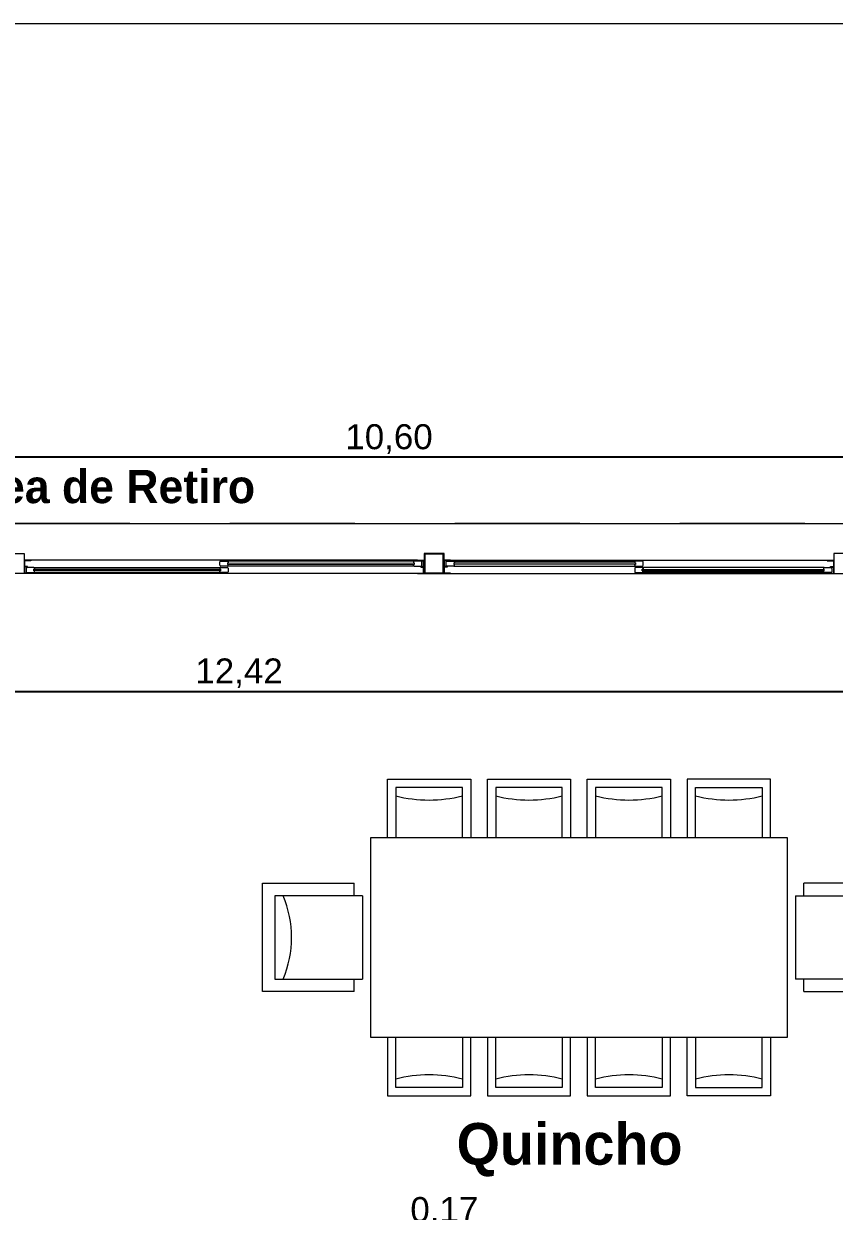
# Model space of a CAD drawing. Header units: millimetres. Extents: x 110427 to 125914, y 76277 to 76441.
# Drawn here: x 114097.08 to 114101.95, y 76389.89 to 76397.02 of the extents above; entities that cross this region are included whole.
import ezdxf

# ---------------------------------------------------------------- set-up
doc = ezdxf.new("R2010")
doc.units = ezdxf.units.MM
doc.linetypes.add('CENTER', pattern=[50.8, 31.75, -6.35, 6.35, -6.35])
doc.linetypes.add('JIS_02_0.7', pattern=[1.35, 0.75, -0.6])
for name, color, linetype, lineweight in [('06_CIVIL VISTAS GRUESA', 244, 'Continuous', 13), ('07_CIVIL VISTAS MEDIA', 143, 'Continuous', 9), ('09_CIVIL PROYECCIONES', 230, 'JIS_02_0.7', 5), ('10_CIVIL EJES', 230, 'CENTER', 15), ('11_CARPINTERIA Y MOBILIARIO', 141, 'Continuous', 9), ('13_COTAS', 8, 'Continuous', 9)]:
    doc.layers.add(name, color=color, linetype=linetype, lineweight=lineweight)
doc.layers.add('14_TEXTOS', color=4, linetype='Continuous')
doc.styles.add('JDS1', font='GOTHICB.TTF')
doc.styles.add('Swis721 BT', font='swiss.ttf')
doc.dimstyles.new('ISO-23', dxfattribs={"dimscale": 0.03, "dimtxt": 5, "dimasz": 2.5, "dimexe": 1.25, "dimexo": 0.625, "dimtad": 1, "dimtxsty": 'Swis721 BT', "dimblk": 'DOTSMALL', "dimcen": 2.5, "dimclrt": 150, "dimadec": 0, "dimazin": 0, "dimtfac": 1, "dimtmove": 0, "dimatfit": 3, "dimfxl": 0, "dimarcsym": 0})

# ---------------------------------------------------------------- blocks, each defined once
blk = doc.blocks.new('_DotSmall')
at = {"color": 0, "linetype": 'ByBlock', "const_width": 0.5}
blk.add_lwpolyline([(-0.0625, 0, 1), (0.0625, 0, 1)], format="xyb", close=True, dxfattribs=at)
blk = doc.blocks.new('*D241')
at = {"layer": '13_COTAS', "color": 0, "lineweight": -2}
for p, q in [((114092.1632, 76393.6996), (114092.1632, 76392.9731)), ((114092.1632, 76393.0106), (114104.5832, 76393.0106)), ((114104.5832, 76392.8192), (114104.5832, 76393.0481))]:
    blk.add_line(p, q, dxfattribs=at)
at = {"layer": 'Defpoints', "color": 0}
for p in [(114092.1632, 76393.7183), (114104.5832, 76393.0106), (114104.5832, 76392.8004)]:
    blk.add_point(p, dxfattribs=at)
at = {"layer": '13_COTAS', "color": 0, "lineweight": -2, "xscale": 0.075, "yscale": 0.075, "zscale": 0.075, "rotation": 180}
blk.add_blockref('_DotSmall', (114092.1632, 76393.0106), dxfattribs=at)
at = {"layer": '13_COTAS', "color": 0, "lineweight": -2, "xscale": 0.075, "yscale": 0.075, "zscale": 0.075}
blk.add_blockref('_DotSmall', (114104.5832, 76393.0106), dxfattribs=at)
at = {"layer": '13_COTAS', "color": 150, "insert": (114098.3732, 76393.1198), "char_height": 0.15, "attachment_point": 5, "style": 'Swis721 BT'}
blk.add_mtext('12,42', dxfattribs=at)
blk = doc.blocks.new('*D309')
at = {"layer": '06_CIVIL VISTAS GRUESA', "color": 0, "lineweight": -2}
for p, q in [((114099.5227, 76389.237), (114099.5224, 76389.8156)), ((114099.6882, 76389.2371), (114099.6879, 76389.8156)), ((114099.5224, 76389.7781), (114099.6879, 76389.7781))]:
    blk.add_line(p, q, dxfattribs=at)
at = {"layer": 'Defpoints', "color": 0}
for p in [(114099.6879, 76389.7781), (114099.5227, 76389.2182), (114099.6882, 76389.2183)]:
    blk.add_point(p, dxfattribs=at)
at = {"layer": '06_CIVIL VISTAS GRUESA', "color": 0, "lineweight": -2, "xscale": 0.075, "yscale": 0.075, "zscale": 0.075}
for p, rotation in [((114099.5224, 76389.7781), 180.028612391557), ((114099.6879, 76389.7781), 0.02861239155698598)]:
    blk.add_blockref('_DotSmall', p, dxfattribs=dict(at, rotation=rotation))
at = {"layer": '06_CIVIL VISTAS GRUESA', "color": 150, "insert": (114099.6051, 76389.8873), "char_height": 0.15, "attachment_point": 5, "rotation": 0.02861, "style": 'Swis721 BT'}
blk.add_mtext('0,17', dxfattribs=at)
blk = doc.blocks.new('*D320')
at = {"layer": '06_CIVIL VISTAS GRUESA', "color": 0, "lineweight": -2}
for p, q in [((114093.9632, 76394.0371), (114093.9632, 76394.4542)), ((114104.5832, 76394.0371), (114104.5832, 76394.4542)), ((114104.5832, 76394.4167), (114093.9632, 76394.4167))]:
    blk.add_line(p, q, dxfattribs=at)
at = {"layer": 'Defpoints', "color": 0}
for p in [(114093.9632, 76394.4167), (114093.9632, 76394.0183), (114104.5832, 76394.0183)]:
    blk.add_point(p, dxfattribs=at)
at = {"layer": '06_CIVIL VISTAS GRUESA', "color": 0, "lineweight": -2, "xscale": 0.075, "yscale": 0.075, "zscale": 0.075}
for p, rotation in [((114093.9632, 76394.4167), 180.0000001953298), ((114104.5832, 76394.4167), 1.953298323087438e-07)]:
    blk.add_blockref('_DotSmall', p, dxfattribs=dict(at, rotation=rotation))
at = {"layer": '06_CIVIL VISTAS GRUESA', "color": 150, "insert": (114099.2732, 76394.5258), "char_height": 0.15, "attachment_point": 5, "rotation": 0, "style": 'Swis721 BT'}
blk.add_mtext('10,60', dxfattribs=at)

msp = doc.modelspace()

# ---------------------------------------------------------------- linework, layer by layer
at = {"layer": '07_CIVIL VISTAS MEDIA'}
for p, q in [((114093.9632, 76394.0183), (114104.5832, 76394.0183)), ((114097.1232, 76393.7984), (114097.0832, 76393.7984)), ((114099.4432, 76393.7984), (114097.0833, 76393.7984)), ((114097.0862, 76393.7944), (114097.0862, 76393.7609)), ((114097.1232, 76393.7954), (114097.0872, 76393.7954)), ((114097.1232, 76393.7984), (114097.1232, 76393.7954)), ((114098.263, 76393.7932), (114098.3033, 76393.7932)), ((114099.425, 76393.7927), (114098.3033, 76393.7932)), ((114099.4653, 76393.7927), (114099.425, 76393.7927)), ((114099.4432, 76393.7984), (114099.4832, 76393.7984)), ((114099.4432, 76393.7984), (114099.4432, 76393.7954)), ((114099.4432, 76393.7954), (114099.4792, 76393.7954)), ((114099.4802, 76393.7609), (114099.4802, 76393.7944)), ((114099.6432, 76393.7984), (114099.6032, 76393.7984)), ((114099.6062, 76393.7609), (114099.6062, 76393.7944)), ((114099.6432, 76393.7954), (114099.6072, 76393.7954)), ((114099.621, 76393.7927), (114099.6613, 76393.7927)), ((114099.6432, 76393.7984), (114099.6432, 76393.7954)), ((114099.6432, 76393.7984), (114101.9431, 76393.7984)), ((114099.6613, 76393.7927), (114100.753, 76393.7932)), ((114100.7933, 76393.7932), (114100.753, 76393.7932)), ((114101.9032, 76393.7984), (114101.9432, 76393.7984)), ((114101.9032, 76393.7984), (114101.9032, 76393.7954)), ((114101.9032, 76393.7954), (114101.9392, 76393.7954)), ((114101.9402, 76393.7944), (114101.9402, 76393.7609)), ((114097.1232, 76393.7184), (114097.0832, 76393.7184)), ((114099.4832, 76393.7183), (114097.0832, 76393.7183)), ((114097.0862, 76393.7559), (114097.0862, 76393.7224)), ((114097.1032, 76393.7599), (114097.0872, 76393.7599)), ((114097.1032, 76393.7569), (114097.0872, 76393.7569)), ((114097.1232, 76393.7214), (114097.0872, 76393.7214)), ((114097.0962, 76393.7493), (114097.0962, 76393.729)), ((114097.1413, 76393.7541), (114097.101, 76393.7541)), ((114097.101, 76393.7241), (114097.1413, 76393.7241)), ((114097.1032, 76393.7569), (114097.1032, 76393.7599)), ((114097.1232, 76393.7184), (114097.1232, 76393.7214)), ((114097.1413, 76393.7541), (114098.263, 76393.7547)), ((114097.1452, 76393.744), (114097.1413, 76393.744)), ((114097.1413, 76393.7343), (114097.1413, 76393.744)), ((114097.1413, 76393.7343), (114097.1452, 76393.7343)), ((114098.2621, 76393.7437), (114097.1422, 76393.7431)), ((114097.1422, 76393.7351), (114097.1422, 76393.7431)), ((114098.2621, 76393.7357), (114097.1422, 76393.7351)), ((114097.1428, 76393.7244), (114098.263, 76393.7247)), ((114097.1462, 76393.7493), (114097.1462, 76393.745)), ((114097.1462, 76393.729), (114097.1462, 76393.7333)), ((114098.2581, 76393.7498), (114098.2581, 76393.7455)), ((114098.2581, 76393.7296), (114098.2581, 76393.7338)), ((114098.2582, 76393.7681), (114098.2582, 76393.7883)), ((114098.2591, 76393.7445), (114098.263, 76393.7445)), ((114098.263, 76393.7348), (114098.2591, 76393.7348)), ((114098.2621, 76393.7357), (114098.2621, 76393.7437)), ((114098.3033, 76393.7632), (114098.263, 76393.7632)), ((114098.263, 76393.7547), (114098.3033, 76393.7547)), ((114098.263, 76393.7348), (114098.263, 76393.7445)), ((114098.3033, 76393.7247), (114098.263, 76393.7247)), ((114098.3033, 76393.783), (114098.3072, 76393.783)), ((114098.3033, 76393.783), (114098.3033, 76393.7733)), ((114098.3072, 76393.7733), (114098.3033, 76393.7733)), ((114099.425, 76393.7627), (114098.3033, 76393.7632)), ((114098.3042, 76393.7822), (114099.4241, 76393.7817)), ((114098.3042, 76393.7822), (114098.3042, 76393.7742)), ((114098.3042, 76393.7742), (114099.4241, 76393.7737)), ((114098.3082, 76393.7883), (114098.3082, 76393.784)), ((114098.3082, 76393.768), (114098.3082, 76393.7723)), ((114098.3082, 76393.7498), (114098.3082, 76393.7295)), ((114099.4201, 76393.7878), (114099.4201, 76393.7835)), ((114099.4201, 76393.7675), (114099.4201, 76393.7718)), ((114099.425, 76393.7825), (114099.4211, 76393.7825)), ((114099.4211, 76393.7728), (114099.425, 76393.7728)), ((114099.4241, 76393.7817), (114099.4241, 76393.7737)), ((114099.425, 76393.7825), (114099.425, 76393.7728)), ((114099.425, 76393.7627), (114099.4653, 76393.7627)), ((114099.4432, 76393.7214), (114099.4792, 76393.7214)), ((114099.4432, 76393.7184), (114099.4432, 76393.7214)), ((114099.4432, 76393.7184), (114099.4832, 76393.7184)), ((114099.4632, 76393.7599), (114099.4792, 76393.7599)), ((114099.4632, 76393.7599), (114099.4632, 76393.7569)), ((114099.4632, 76393.7569), (114099.4792, 76393.7569)), ((114099.4702, 76393.7675), (114099.4702, 76393.7878)), ((114099.4802, 76393.7224), (114099.4802, 76393.7559)), ((114099.6432, 76393.7184), (114099.6032, 76393.7184)), ((114099.6032, 76393.7183), (114101.9432, 76393.7183)), ((114099.6062, 76393.7224), (114099.6062, 76393.7559)), ((114099.6232, 76393.7599), (114099.6072, 76393.7599)), ((114099.6232, 76393.7569), (114099.6072, 76393.7569)), ((114099.6432, 76393.7214), (114099.6072, 76393.7214)), ((114099.6162, 76393.7675), (114099.6162, 76393.7878)), ((114099.6613, 76393.7627), (114099.6211, 76393.7627)), ((114099.6232, 76393.7599), (114099.6232, 76393.7569)), ((114099.6432, 76393.7184), (114099.6432, 76393.7214)), ((114099.6613, 76393.7825), (114099.6652, 76393.7825)), ((114099.6613, 76393.7825), (114099.6613, 76393.7728)), ((114099.6652, 76393.7728), (114099.6613, 76393.7728)), ((114099.6613, 76393.7627), (114100.753, 76393.7632)), ((114100.7521, 76393.7822), (114099.6622, 76393.7817)), ((114099.6622, 76393.7817), (114099.6622, 76393.7737)), ((114100.7521, 76393.7742), (114099.6622, 76393.7737)), ((114099.6662, 76393.7878), (114099.6662, 76393.7835)), ((114099.6662, 76393.7675), (114099.6662, 76393.7718)), ((114100.7481, 76393.7883), (114100.7481, 76393.784)), ((114100.7481, 76393.768), (114100.7481, 76393.7723)), ((114100.7482, 76393.7498), (114100.7482, 76393.7295)), ((114100.753, 76393.783), (114100.7491, 76393.783)), ((114100.7491, 76393.7733), (114100.753, 76393.7733)), ((114100.7521, 76393.7822), (114100.7521, 76393.7742)), ((114100.753, 76393.783), (114100.753, 76393.7733)), ((114100.753, 76393.7632), (114100.7933, 76393.7632)), ((114100.7933, 76393.7547), (114100.753, 76393.7547)), ((114100.753, 76393.7247), (114100.7933, 76393.7247)), ((114101.885, 76393.7541), (114100.7933, 76393.7547)), ((114100.7972, 76393.7445), (114100.7933, 76393.7445)), ((114100.7933, 76393.7348), (114100.7933, 76393.7445)), ((114100.7933, 76393.7348), (114100.7972, 76393.7348)), ((114101.8835, 76393.7244), (114100.7933, 76393.7247)), ((114100.7942, 76393.7437), (114101.8842, 76393.7431)), ((114100.7942, 76393.7357), (114100.7942, 76393.7437)), ((114100.7942, 76393.7357), (114101.8842, 76393.7351)), ((114100.7982, 76393.7681), (114100.7982, 76393.7883)), ((114100.7982, 76393.7498), (114100.7982, 76393.7455)), ((114100.7982, 76393.7296), (114100.7982, 76393.7338)), ((114101.8802, 76393.7493), (114101.8802, 76393.745)), ((114101.8802, 76393.729), (114101.8802, 76393.7333)), ((114101.8812, 76393.744), (114101.885, 76393.744)), ((114101.885, 76393.7343), (114101.8812, 76393.7343)), ((114101.8842, 76393.7351), (114101.8842, 76393.7431)), ((114101.885, 76393.7541), (114101.9253, 76393.7541)), ((114101.885, 76393.7343), (114101.885, 76393.744)), ((114101.9253, 76393.7241), (114101.8851, 76393.7241)), ((114101.9032, 76393.7214), (114101.9392, 76393.7214)), ((114101.9032, 76393.7184), (114101.9032, 76393.7214)), ((114101.9032, 76393.7184), (114101.9432, 76393.7184)), ((114101.9232, 76393.7599), (114101.9392, 76393.7599)), ((114101.9232, 76393.7569), (114101.9232, 76393.7599)), ((114101.9232, 76393.7569), (114101.9392, 76393.7569)), ((114101.9302, 76393.7493), (114101.9302, 76393.729)), ((114101.9402, 76393.7559), (114101.9402, 76393.7224))]:
    msp.add_line(p, q, dxfattribs=at)
for points in [[(114097.0832, 76393.8383), (114097.0832, 76393.7183), (114096.9632, 76393.7183), (114096.9632, 76393.8383)], [(114099.4832, 76393.8383), (114099.4832, 76393.7183), (114099.6032, 76393.7183), (114099.6032, 76393.8383)], [(114101.9432, 76393.8383), (114101.9432, 76393.7183), (114102.0632, 76393.7183), (114102.0632, 76393.8383)]]:
    msp.add_lwpolyline(points, close=True, dxfattribs=at)
msp.add_lwpolyline([(114099.4877, 76393.8293), (114099.4877, 76393.7273, 0.414214), (114099.4922, 76393.7228), (114099.5942, 76393.7228, 0.414214), (114099.5987, 76393.7273), (114099.5987, 76393.8293, 0.414214), (114099.5942, 76393.8338), (114099.4922, 76393.8338, 0.414214)], format="xyb", close=True, dxfattribs=at)
for centre, radius, start, end in [((114097.0872, 76393.7944), 0.001, 89.98597, 179.98598), ((114098.263, 76393.7883), 0.00488, 89.98597, 179.98598), ((114098.3033, 76393.7883), 0.0049, 359.98598, 89.98597), ((114099.425, 76393.7878), 0.0049, 89.98597, 179.98598), ((114099.4653, 76393.7878), 0.00488, 359.98598, 89.98597), ((114099.4792, 76393.7944), 0.001, 359.98598, 89.98597), ((114099.6072, 76393.7944), 0.001, 90.01403, 180.01402), ((114099.621, 76393.7878), 0.00488, 90.01403, 180.01402), ((114099.6613, 76393.7878), 0.0049, 0.01402, 90.01403), ((114100.753, 76393.7883), 0.0049, 90.01403, 180.01402), ((114100.7933, 76393.7883), 0.00488, 0.01402, 90.01403), ((114101.9392, 76393.7944), 0.001, 0.01402, 90.01403), ((114097.0872, 76393.7609), 0.001, 179.98598, 269.98597), ((114097.0872, 76393.7559), 0.001, 89.98597, 179.98598), ((114097.0872, 76393.7224), 0.001, 179.98598, 269.98597), ((114097.101, 76393.7493), 0.00488, 89.98597, 179.98598), ((114097.101, 76393.729), 0.00488, 179.98598, 269.98597), ((114097.1413, 76393.7493), 0.00488, 359.98598, 89.98597), ((114097.1413, 76393.729), 0.0049, 269.98597, 359.98598), ((114097.1452, 76393.745), 0.001, 269.98597, 359.98598), ((114098.263, 76393.7498), 0.00488, 89.98597, 179.98598), ((114098.2591, 76393.7455), 0.001, 179.98598, 269.98597), ((114098.263, 76393.7296), 0.0049, 179.98598, 269.98597), ((114098.263, 76393.7681), 0.00488, 179.98598, 269.98597), ((114098.3033, 76393.768), 0.00488, 269.98597, 359.98598), ((114098.3033, 76393.7498), 0.00488, 359.98598, 89.98597), ((114098.3033, 76393.7295), 0.00488, 269.98597, 359.98598), ((114098.3072, 76393.7723), 0.001, 359.98598, 89.98597), ((114099.4211, 76393.7718), 0.001, 89.98597, 179.98598), ((114099.425, 76393.7675), 0.00488, 179.98598, 269.98597), ((114099.4653, 76393.7675), 0.00488, 269.98597, 359.98598), ((114099.4792, 76393.7609), 0.001, 269.98597, 359.98598), ((114099.4792, 76393.7559), 0.001, 359.98598, 89.98597), ((114099.4792, 76393.7224), 0.001, 269.98597, 359.98598), ((114099.6072, 76393.7609), 0.001, 180.01402, 270.01403), ((114099.6072, 76393.7559), 0.001, 90.01403, 180.01402), ((114099.6072, 76393.7224), 0.001, 180.01402, 270.01403), ((114099.6211, 76393.7675), 0.00488, 180.01402, 270.01403), ((114099.6613, 76393.7675), 0.00488, 270.01403, 0.01402), ((114099.6652, 76393.7718), 0.001, 0.01402, 90.01403), ((114100.7491, 76393.7723), 0.001, 90.01403, 180.01402), ((114100.753, 76393.768), 0.00488, 180.01402, 270.01403), ((114100.753, 76393.7498), 0.00488, 90.01403, 180.01402), ((114100.753, 76393.7295), 0.00488, 180.01402, 270.01403), ((114100.7933, 76393.7681), 0.00488, 270.01403, 0.01402), ((114100.7933, 76393.7498), 0.00488, 0.01402, 90.01403), ((114100.7933, 76393.7296), 0.0049, 270.01403, 0.01402), ((114100.7972, 76393.7455), 0.001, 270.01403, 0.01402), ((114101.885, 76393.7493), 0.00488, 90.01403, 180.01402), ((114101.8812, 76393.745), 0.001, 180.01402, 270.01403), ((114101.8851, 76393.729), 0.0049, 180.01402, 270.01403), ((114101.9253, 76393.7493), 0.00488, 0.01402, 90.01403), ((114101.9253, 76393.729), 0.00488, 270.01403, 0.01402), ((114101.9392, 76393.7609), 0.001, 270.01403, 0.01402), ((114101.9392, 76393.7559), 0.001, 0.01402, 90.01403), ((114101.9392, 76393.7224), 0.001, 270.01403, 0.01402)]:
    msp.add_arc(centre, radius, start, end, dxfattribs=at)
at = {"layer": '07_CIVIL VISTAS MEDIA', "extrusion": (5.97168e-08, 2.7064e-08, 1)}
msp.add_arc((114097.1452, 76393.7333, 0.0089), 0.001, 359.98598, 89.98597, dxfattribs=at)
at = {"layer": '07_CIVIL VISTAS MEDIA', "extrusion": (-5.97036e-08, 2.70932e-08, 1)}
msp.add_arc((114098.2591, 76393.7338, -0.0047), 0.001, 89.98597, 179.98598, dxfattribs=at)
at = {"layer": '07_CIVIL VISTAS MEDIA', "extrusion": (5.97036e-08, -2.70932e-08, 1)}
msp.add_arc((114098.3072, 76393.784, 0.0047), 0.001, 269.98597, 359.98598, dxfattribs=at)
at = {"layer": '07_CIVIL VISTAS MEDIA', "extrusion": (-5.97168e-08, -2.7064e-08, 1)}
msp.add_arc((114099.4211, 76393.7835, -0.0089), 0.001, 179.98598, 269.98597, dxfattribs=at)
at = {"layer": '07_CIVIL VISTAS MEDIA', "extrusion": (5.97168e-08, -2.7064e-08, 1)}
msp.add_arc((114099.6652, 76393.7835, 0.0047), 0.001, 270.01403, 0.01402, dxfattribs=at)
at = {"layer": '07_CIVIL VISTAS MEDIA', "extrusion": (-5.97036e-08, -2.70932e-08, 1)}
msp.add_arc((114100.7491, 76393.784, -0.0089), 0.001, 180.01402, 270.01403, dxfattribs=at)
at = {"layer": '07_CIVIL VISTAS MEDIA', "extrusion": (5.97036e-08, 2.70932e-08, 1)}
msp.add_arc((114100.7972, 76393.7338, 0.0089), 0.001, 0.01402, 90.01403, dxfattribs=at)
at = {"layer": '07_CIVIL VISTAS MEDIA', "extrusion": (-5.97168e-08, 2.7064e-08, 1)}
msp.add_arc((114101.8812, 76393.7333, -0.0047), 0.001, 90.01403, 180.01402, dxfattribs=at)
at = {"layer": '09_CIVIL PROYECCIONES'}
msp.add_line((114109.868, 76394.0183), (114084.4802, 76394.0183), dxfattribs=at)
at = {"layer": '10_CIVIL EJES'}
msp.add_line((114113.9551, 76397.0183), (114079.9472, 76397.0183), dxfattribs=at)
at = {"layer": '11_CARPINTERIA Y MOBILIARIO'}
for p, q in [((114099.2633, 76392.1342), (114099.2633, 76392.4842)), ((114099.2633, 76392.4842), (114099.7633, 76392.4842)), ((114099.7633, 76392.4842), (114099.7633, 76392.1342)), ((114099.8633, 76392.1342), (114099.8633, 76392.4842)), ((114099.8633, 76392.4842), (114100.3633, 76392.4842)), ((114100.3633, 76392.4842), (114100.3633, 76392.1342)), ((114100.4633, 76392.1342), (114100.4633, 76392.4842)), ((114100.4633, 76392.4842), (114100.9633, 76392.4842)), ((114100.9633, 76392.4842), (114100.9633, 76392.1342)), ((114101.5633, 76392.4842), (114101.0633, 76392.4842)), ((114101.0633, 76392.4842), (114101.0633, 76392.1342)), ((114101.5633, 76392.1342), (114101.5633, 76392.4842)), ((114099.7133, 76392.4342), (114099.3133, 76392.4342)), ((114099.3133, 76392.4342), (114099.3133, 76392.1342)), ((114099.7133, 76392.1342), (114099.7133, 76392.4342)), ((114100.3133, 76392.4342), (114099.9133, 76392.4342)), ((114099.9133, 76392.4342), (114099.9133, 76392.1342)), ((114100.3133, 76392.1342), (114100.3133, 76392.4342)), ((114100.9133, 76392.4342), (114100.5133, 76392.4342)), ((114100.5133, 76392.4342), (114100.5133, 76392.1342)), ((114100.9133, 76392.1342), (114100.9133, 76392.4342)), ((114101.1133, 76392.1342), (114101.1133, 76392.4342)), ((114101.1133, 76392.4342), (114101.5133, 76392.4342)), ((114101.5133, 76392.4342), (114101.5133, 76392.1342)), ((114098.5133, 76391.2092), (114098.5133, 76391.8592)), ((114098.5133, 76391.8592), (114099.0633, 76391.8592)), ((114099.0633, 76391.7842), (114099.0633, 76391.8592)), ((114102.3133, 76391.8592), (114101.7633, 76391.8592)), ((114101.7633, 76391.7842), (114101.7633, 76391.8592)), ((114099.1133, 76391.7842), (114098.5883, 76391.7842)), ((114098.5883, 76391.7842), (114098.5883, 76391.2842)), ((114099.1133, 76391.7842), (114099.1133, 76391.2842)), ((114101.7133, 76391.7842), (114102.2383, 76391.7842)), ((114101.7133, 76391.7842), (114101.7133, 76391.2842)), ((114098.5883, 76391.2842), (114099.1133, 76391.2842)), ((114099.0633, 76391.2092), (114099.0633, 76391.2842)), ((114102.2383, 76391.2842), (114101.7133, 76391.2842)), ((114101.7633, 76391.2092), (114101.7633, 76391.2842)), ((114099.0633, 76391.2092), (114098.5133, 76391.2092)), ((114101.7633, 76391.2092), (114102.3133, 76391.2092)), ((114099.2633, 76390.9342), (114099.2633, 76390.5842)), ((114099.3133, 76390.6342), (114099.3133, 76390.9342)), ((114099.7133, 76390.9342), (114099.7133, 76390.6342)), ((114099.7633, 76390.5842), (114099.7633, 76390.9342)), ((114099.8633, 76390.9342), (114099.8633, 76390.5842)), ((114099.9133, 76390.6342), (114099.9133, 76390.9342)), ((114100.3133, 76390.9342), (114100.3133, 76390.6342)), ((114100.3633, 76390.5842), (114100.3633, 76390.9342)), ((114100.4633, 76390.9342), (114100.4633, 76390.5842)), ((114100.5133, 76390.6342), (114100.5133, 76390.9342)), ((114100.9133, 76390.9342), (114100.9133, 76390.6342)), ((114100.9633, 76390.5842), (114100.9633, 76390.9342)), ((114101.0633, 76390.5842), (114101.0633, 76390.9342)), ((114101.1133, 76390.9342), (114101.1133, 76390.6342)), ((114101.5133, 76390.6342), (114101.5133, 76390.9342)), ((114101.5633, 76390.9342), (114101.5633, 76390.5842)), ((114099.2633, 76390.5842), (114099.7633, 76390.5842)), ((114099.7133, 76390.6342), (114099.3133, 76390.6342)), ((114099.8633, 76390.5842), (114100.3633, 76390.5842)), ((114100.3133, 76390.6342), (114099.9133, 76390.6342)), ((114100.4633, 76390.5842), (114100.9633, 76390.5842)), ((114100.9133, 76390.6342), (114100.5133, 76390.6342)), ((114101.5633, 76390.5842), (114101.0633, 76390.5842)), ((114101.1133, 76390.6342), (114101.5133, 76390.6342))]:
    msp.add_line(p, q, dxfattribs=at)
msp.add_lwpolyline([(114101.6633, 76392.1342), (114101.6633, 76390.9342), (114099.1633, 76390.9342), (114099.1633, 76392.1342)], close=True, dxfattribs=at)
for centre, radius, start, end in [((114099.5133, 76393.1717), 0.8125, 255.74997, 284.25003), ((114100.1133, 76393.1717), 0.8125, 255.74997, 284.25003), ((114100.7133, 76393.1717), 0.8125, 255.74997, 284.25003), ((114101.3133, 76393.1717), 0.8125, 255.74997, 284.25003), ((114098.0383, 76391.5342), 0.65, 337.38013, 22.61987), ((114099.5133, 76389.8967), 0.8125, 75.74997, 104.25003), ((114100.1133, 76389.8967), 0.8125, 75.74997, 104.25003), ((114100.7133, 76389.8967), 0.8125, 75.74997, 104.25003), ((114101.3133, 76389.8967), 0.8125, 75.74997, 104.25003)]:
    msp.add_arc(centre, radius, start, end, dxfattribs=at)

# ---------------------------------------------------------------- texts
at = {"layer": '13_COTAS', "color": 150, "insert": (114097.5034, 76394.2395), "char_height": 0.2, "width": 6.361913, "attachment_point": 5, "style": 'JDS1'}
msp.add_mtext('\\A1;Linea de Retiro', dxfattribs=at)
at = {"layer": '14_TEXTOS', "insert": (114100.3567, 76390.2595), "char_height": 0.25, "width": 1.378078, "attachment_point": 5, "style": 'JDS1'}
msp.add_mtext('Quincho', dxfattribs=at)

# ---------------------------------------------------------------- dimensions: what is measured, and where the dimension line sits
at = {"layer": '06_CIVIL VISTAS GRUESA'}
dim = msp.add_aligned_dim(p1=(114104.5832, 76394.0183), p2=(114093.9632, 76394.0183), distance=-0.3984, text='10,60', dimstyle='ISO-23', override={"dimfxl": 100, "dimarcsym": 2}, dxfattribs=at)
dim.commit()
dim.dimension.update_dxf_attribs({"geometry": '*D320', "text_midpoint": (114099.2732, 76394.5258)})
dim = msp.add_linear_dim(base=(114099.6879, 76389.7781), p1=(114099.5227, 76389.2182), p2=(114099.6882, 76389.2183), angle=0.02861, dimstyle='ISO-23', override={"dimfxl": 100, "dimarcsym": 2}, dxfattribs=at)
dim.commit()
dim.dimension.update_dxf_attribs({"geometry": '*D309', "text_midpoint": (114099.6052, 76389.7781), "dimtype": 161})
at = {"layer": '13_COTAS'}
dim = msp.add_linear_dim(base=(114104.5832, 76393.0106), p1=(114092.1632, 76393.7183), p2=(114104.5832, 76392.8004), dimstyle='ISO-23', dxfattribs=at)
dim.commit()
dim.dimension.update_dxf_attribs({"geometry": '*D241', "text_midpoint": (114098.3732, 76393.1198)})

doc.saveas('drawing.dxf')
